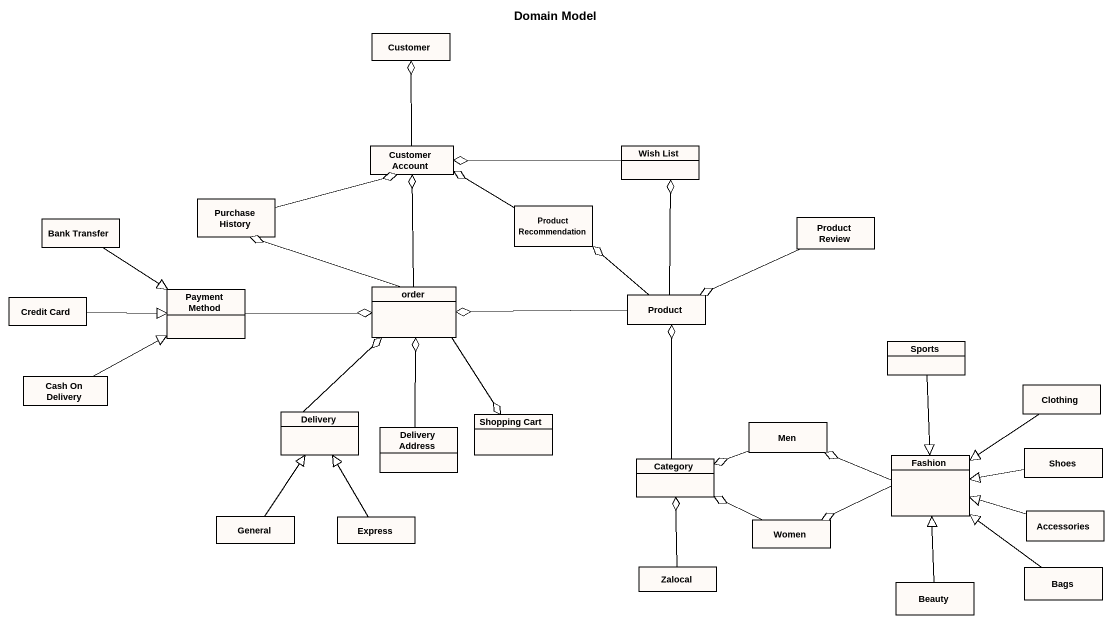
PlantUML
@startuml
title Domain Model
hide circle
hide empty members
class Customer #FEFAF7
class "Customer Account" as Customer_Account #FEFAF7
class "Wish List" as Wish_List #FEFAF7
class "Bank Transfer" as Bank_Transfer #FEFAF7
class "Purchase History" as Purchase_History #FEFAF7
class "Product Recommendation" as Product_Recommendation #FEFAF7
class "Product Review" as Product_Review #FEFAF7
class "Credit Card" as Credit_Card #FEFAF7
class "Payment Method" as Payment_Method #FEFAF7
class order #FEFAF7
class Product #FEFAF7
class Sports #FEFAF7
class "Cash On Delivery" as Cash_On_Delivery #FEFAF7
class Clothing #FEFAF7
class Delivery #FEFAF7
class "Delivery Address" as Delivery_Address #FEFAF7
class "Shopping Cart" as Shopping_Cart #FEFAF7
class Men #FEFAF7
class Category #FEFAF7
class Fashion #FEFAF7
class Shoes #FEFAF7
class Accessories #FEFAF7
class General #FEFAF7
class Express #FEFAF7
class Women #FEFAF7
class Zalocal #FEFAF7
class Beauty #FEFAF7
class Bags #FEFAF7
Customer_Account -up-o Customer
Wish_List -left-o Customer_Account
Bank_Transfer --|> Payment_Method
Purchase_History -right-o Customer_Account
Product_Recommendation -left-o Customer_Account
Product_Review -left-o Product
Credit_Card -right-|> Payment_Method
Payment_Method -right-o order
order -up-o Customer_Account
order -left-o Purchase_History
order --o Shopping_Cart
Product -up-o Wish_List
Product -up-o Product_Recommendation
Product -left-o order
Sports --|> Fashion
Cash_On_Delivery -right-|> Payment_Method
Clothing --|> Fashion
Delivery -up-o order
Delivery_Address -up-o order
Men -left-o Category
Category -up-o Product
Fashion -left-o Men
Fashion -left-o Women
Shoes -left-|> Fashion
Accessories -left-|> Fashion
General -up-|> Delivery
Express -up-|> Delivery
Women -left-o Category
Zalocal -up-o Category
Beauty -up-|> Fashion
Bags -up-|> Fashion
@enduml
